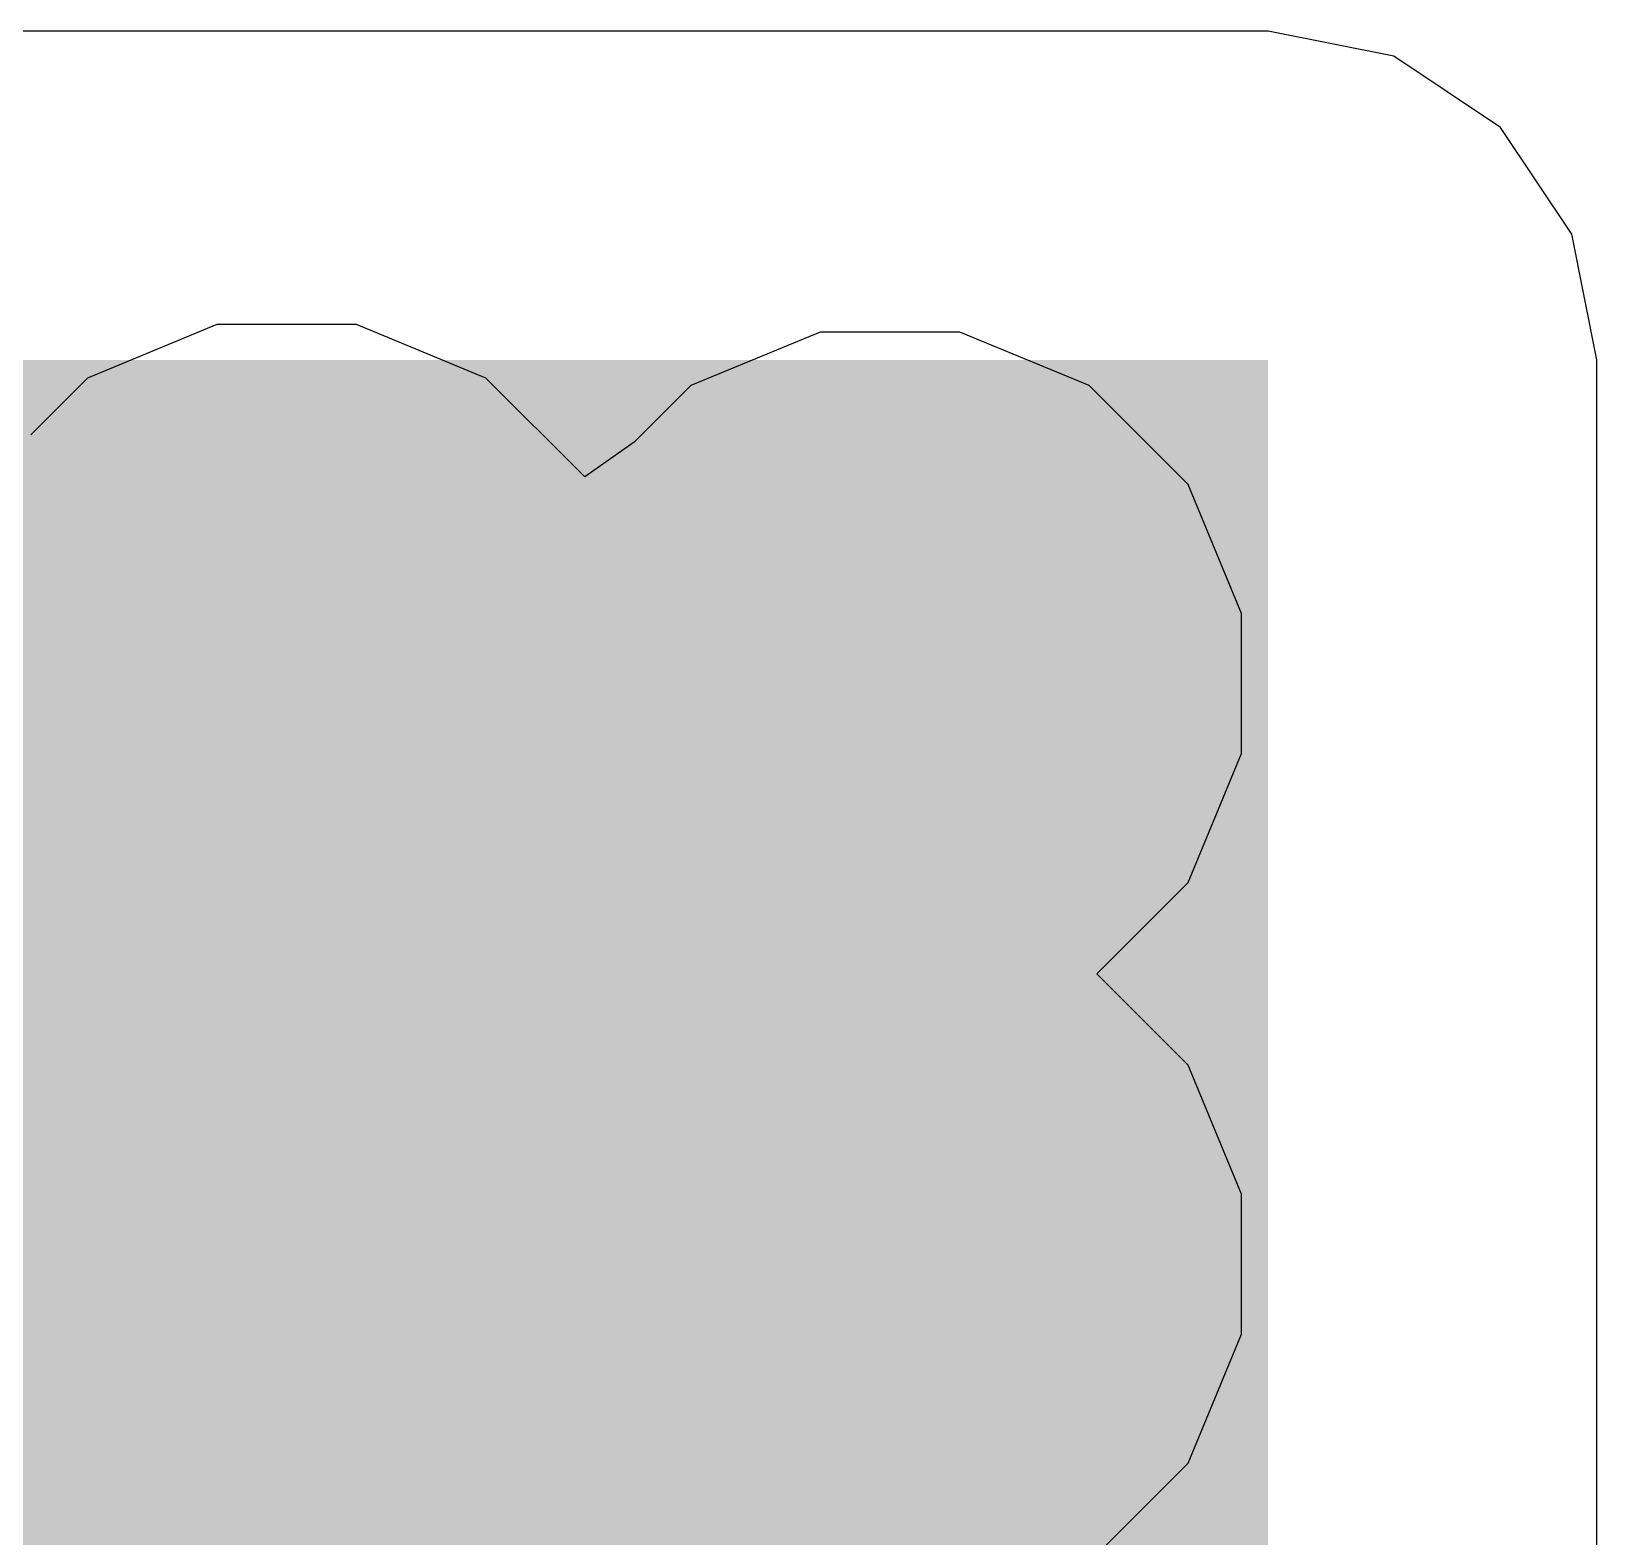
# Model space of a CAD drawing. Header units: inches. Extents: x -5 to 5328, y -4 to 5281.
# Drawn here: x 124.144 to 126.611, y 54.957 to 57.33 of the extents above; entities that cross this region are included whole.
import ezdxf

# ---------------------------------------------------------------- set-up
doc = ezdxf.new("R2010")
doc.units = ezdxf.units.IN
for name, color, linetype in [('Bottom Layer', 5, 'Continuous'), ('Bottom Solder', 6, 'Continuous'), ('Drill Drawing', 1, 'Continuous'), ('Layer 1', 16, 'Continuous'), ('Layer 2', 76, 'Continuous'), ('Top Layer', 1, 'Continuous'), ('Top Solder', 216, 'Continuous'), ('Via Holes', 16, 'Continuous')]:
    doc.layers.add(name, color=color, linetype=linetype)

msp = doc.modelspace()

# ---------------------------------------------------------------- hatches: boundary and pattern name
at = {"layer": 'Bottom Layer'}
h = msp.add_hatch(color=5, dxfattribs=at)
edge = h.paths.add_edge_path()
edge.add_arc((124.5463, 56.314), 0.3, 0, 360)
h = msp.add_hatch(color=5, dxfattribs=at)
edge = h.paths.add_edge_path()
edge.add_arc((125.4973, 56.3021), 0.3, 0, 360)
h = msp.add_hatch(color=5, dxfattribs=at)
edge = h.paths.add_edge_path()
edge.add_arc((124.5463, 55.399), 0.3, 0, 360)
h = msp.add_hatch(color=5, dxfattribs=at)
edge = h.paths.add_edge_path()
edge.add_arc((125.4973, 55.3871), 0.3, 0, 360)
at = {"layer": 'Bottom Solder'}
h = msp.add_hatch(color=6, dxfattribs=at)
edge = h.paths.add_edge_path()
edge.add_arc((124.5463, 56.314), 0.4016, 0, 360)
h = msp.add_hatch(color=6, dxfattribs=at)
edge = h.paths.add_edge_path()
edge.add_arc((125.4973, 56.3021), 0.4016, 0, 360)
h = msp.add_hatch(color=6, dxfattribs=at)
edge = h.paths.add_edge_path()
edge.add_arc((124.5463, 55.399), 0.4016, 0, 360)
h = msp.add_hatch(color=6, dxfattribs=at)
edge = h.paths.add_edge_path()
edge.add_arc((125.4973, 55.3871), 0.4016, 0, 360)
at = {"layer": 'Layer 1'}
h = msp.add_hatch(color=16, dxfattribs=at)
edge = h.paths.add_edge_path()
edge.add_arc((124.5463, 56.314), 0.3, 0, 360)
h = msp.add_hatch(color=16, dxfattribs=at)
edge = h.paths.add_edge_path()
edge.add_arc((125.4973, 56.3021), 0.3, 0, 360)
h = msp.add_hatch(color=16, dxfattribs=at)
edge = h.paths.add_edge_path()
edge.add_arc((124.5463, 55.399), 0.3, 0, 360)
h = msp.add_hatch(color=16, dxfattribs=at)
edge = h.paths.add_edge_path()
edge.add_arc((125.4973, 55.3871), 0.3, 0, 360)
at = {"layer": 'Layer 2'}
h = msp.add_hatch(color=76, dxfattribs=at)
edge = h.paths.add_edge_path()
edge.add_arc((124.5463, 56.314), 0.3, 0, 360)
h = msp.add_hatch(color=76, dxfattribs=at)
edge = h.paths.add_edge_path()
edge.add_arc((125.4973, 56.3021), 0.3, 0, 360)
h = msp.add_hatch(color=76, dxfattribs=at)
edge = h.paths.add_edge_path()
edge.add_arc((124.5463, 55.399), 0.3, 0, 360)
h = msp.add_hatch(color=76, dxfattribs=at)
edge = h.paths.add_edge_path()
edge.add_arc((125.4973, 55.3871), 0.3, 0, 360)
at = {"layer": 'Top Layer'}
msp.add_hatch(color=1, dxfattribs=at).paths.add_polyline_path([(115.5013, 53.0016), (126.0931, 53.0016), (126.0931, 56.8122), (115.5013, 56.8122)])
h = msp.add_hatch(color=1, dxfattribs=at)
edge = h.paths.add_edge_path()
edge.add_arc((124.5463, 56.314), 0.3, 0, 360)
h = msp.add_hatch(color=1, dxfattribs=at)
edge = h.paths.add_edge_path()
edge.add_arc((125.4973, 56.3021), 0.3, 0, 360)
h = msp.add_hatch(color=1, dxfattribs=at)
edge = h.paths.add_edge_path()
edge.add_arc((124.5463, 55.399), 0.3, 0, 360)
h = msp.add_hatch(color=1, dxfattribs=at)
edge = h.paths.add_edge_path()
edge.add_arc((125.4973, 55.3871), 0.3, 0, 360)
at = {"layer": 'Top Solder'}
h = msp.add_hatch(color=216, dxfattribs=at)
edge = h.paths.add_edge_path()
edge.add_arc((124.5463, 56.314), 0.4016, 0, 360)
h = msp.add_hatch(color=216, dxfattribs=at)
edge = h.paths.add_edge_path()
edge.add_arc((125.4973, 56.3021), 0.4016, 0, 360)
h = msp.add_hatch(color=216, dxfattribs=at)
edge = h.paths.add_edge_path()
edge.add_arc((124.5463, 55.399), 0.4016, 0, 360)
h = msp.add_hatch(color=216, dxfattribs=at)
edge = h.paths.add_edge_path()
edge.add_arc((125.4973, 55.3871), 0.4016, 0, 360)
at = {"layer": 'Via Holes'}
h = msp.add_hatch(color=7, dxfattribs=at)
edge = h.paths.add_edge_path()
edge.add_arc((124.5463, 56.314), 0.15, 0, 360)
h = msp.add_hatch(color=7, dxfattribs=at)
edge = h.paths.add_edge_path()
edge.add_arc((125.4973, 56.3021), 0.15, 0, 360)
h = msp.add_hatch(color=7, dxfattribs=at)
edge = h.paths.add_edge_path()
edge.add_arc((124.5463, 55.399), 0.15, 0, 360)
h = msp.add_hatch(color=7, dxfattribs=at)
edge = h.paths.add_edge_path()
edge.add_arc((125.4973, 55.3871), 0.15, 0, 360)

# ---------------------------------------------------------------- linework, layer by layer
at = {"layer": 'Drill Drawing'}
for points in [[(124.4193, 56.441, 0.0508, 0.0508, 0), (124.5463, 56.568, 0.0508, 0.0508, 0)], [(124.5463, 56.568, 0.0508, 0.0508, 0), (124.6733, 56.441, 0.0508, 0.0508, 0)], [(125.3703, 56.4291, 0.0508, 0.0508, 0), (125.4973, 56.5561, 0.0508, 0.0508, 0)], [(125.4973, 56.5561, 0.0508, 0.0508, 0), (125.6243, 56.4291, 0.0508, 0.0508, 0)], [(124.4701, 56.3902, 0.0508, 0.0508, 0), (124.5463, 56.4664, 0.0508, 0.0508, 0)], [(124.5463, 56.4664, 0.0508, 0.0508, 0), (124.6225, 56.3902, 0.0508, 0.0508, 0)], [(125.4211, 56.3783, 0.0508, 0.0508, 0), (125.4973, 56.4545, 0.0508, 0.0508, 0)], [(125.4973, 56.4545, 0.0508, 0.0508, 0), (125.5735, 56.3783, 0.0508, 0.0508, 0)], [(124.2923, 56.441, 0.0508, 0.0508, 0), (124.4193, 56.314, 0.0508, 0.0508, 0)], [(124.2923, 56.441, 0.0508, 0.0508, 0), (124.4193, 56.441, 0.0508, 0.0508, 0)], [(124.6733, 56.441, 0.0508, 0.0508, 0), (124.8003, 56.441, 0.0508, 0.0508, 0)], [(124.6733, 56.314, 0.0508, 0.0508, 0), (124.8003, 56.441, 0.0508, 0.0508, 0)], [(125.2433, 56.4291, 0.0508, 0.0508, 0), (125.3703, 56.3021, 0.0508, 0.0508, 0)], [(125.2433, 56.4291, 0.0508, 0.0508, 0), (125.3703, 56.4291, 0.0508, 0.0508, 0)], [(125.6243, 56.4291, 0.0508, 0.0508, 0), (125.7513, 56.4291, 0.0508, 0.0508, 0)], [(125.6243, 56.3021, 0.0508, 0.0508, 0), (125.7513, 56.4291, 0.0508, 0.0508, 0)], [(124.3939, 56.3902, 0.0508, 0.0508, 0), (124.4701, 56.314, 0.0508, 0.0508, 0)], [(124.3939, 56.3902, 0.0508, 0.0508, 0), (124.4701, 56.3902, 0.0508, 0.0508, 0)], [(124.6225, 56.3902, 0.0508, 0.0508, 0), (124.6987, 56.3902, 0.0508, 0.0508, 0)], [(124.6225, 56.314, 0.0508, 0.0508, 0), (124.6987, 56.3902, 0.0508, 0.0508, 0)], [(125.3449, 56.3783, 0.0508, 0.0508, 0), (125.4211, 56.3021, 0.0508, 0.0508, 0)], [(125.3449, 56.3783, 0.0508, 0.0508, 0), (125.4211, 56.3783, 0.0508, 0.0508, 0)], [(125.5735, 56.3783, 0.0508, 0.0508, 0), (125.6497, 56.3783, 0.0508, 0.0508, 0)], [(125.5735, 56.3021, 0.0508, 0.0508, 0), (125.6497, 56.3783, 0.0508, 0.0508, 0)], [(124.2923, 56.187, 0.0508, 0.0508, 0), (124.4193, 56.314, 0.0508, 0.0508, 0)], [(124.3939, 56.2378, 0.0508, 0.0508, 0), (124.4701, 56.314, 0.0508, 0.0508, 0)], [(124.6225, 56.314, 0.0508, 0.0508, 0), (124.6987, 56.2378, 0.0508, 0.0508, 0)], [(124.6733, 56.314, 0.0508, 0.0508, 0), (124.8003, 56.187, 0.0508, 0.0508, 0)], [(125.2433, 56.1751, 0.0508, 0.0508, 0), (125.3703, 56.3021, 0.0508, 0.0508, 0)], [(125.3449, 56.2259, 0.0508, 0.0508, 0), (125.4211, 56.3021, 0.0508, 0.0508, 0)], [(125.5735, 56.3021, 0.0508, 0.0508, 0), (125.6497, 56.2259, 0.0508, 0.0508, 0)], [(125.6243, 56.3021, 0.0508, 0.0508, 0), (125.7513, 56.1751, 0.0508, 0.0508, 0)], [(124.3939, 56.2378, 0.0508, 0.0508, 0), (124.4701, 56.2378, 0.0508, 0.0508, 0)], [(124.4701, 56.2378, 0.0508, 0.0508, 0), (124.5463, 56.1616, 0.0508, 0.0508, 0)], [(124.5463, 56.1616, 0.0508, 0.0508, 0), (124.6225, 56.2378, 0.0508, 0.0508, 0)], [(124.6225, 56.2378, 0.0508, 0.0508, 0), (124.6987, 56.2378, 0.0508, 0.0508, 0)], [(125.3449, 56.2259, 0.0508, 0.0508, 0), (125.4211, 56.2259, 0.0508, 0.0508, 0)], [(125.4211, 56.2259, 0.0508, 0.0508, 0), (125.4973, 56.1497, 0.0508, 0.0508, 0)], [(125.4973, 56.1497, 0.0508, 0.0508, 0), (125.5735, 56.2259, 0.0508, 0.0508, 0)], [(125.5735, 56.2259, 0.0508, 0.0508, 0), (125.6497, 56.2259, 0.0508, 0.0508, 0)], [(124.2923, 56.187, 0.0508, 0.0508, 0), (124.4193, 56.187, 0.0508, 0.0508, 0)], [(124.4193, 56.187, 0.0508, 0.0508, 0), (124.5463, 56.06, 0.0508, 0.0508, 0)], [(124.5463, 56.06, 0.0508, 0.0508, 0), (124.6733, 56.187, 0.0508, 0.0508, 0)], [(124.6733, 56.187, 0.0508, 0.0508, 0), (124.8003, 56.187, 0.0508, 0.0508, 0)], [(125.2433, 56.1751, 0.0508, 0.0508, 0), (125.3703, 56.1751, 0.0508, 0.0508, 0)], [(125.3703, 56.1751, 0.0508, 0.0508, 0), (125.4973, 56.0481, 0.0508, 0.0508, 0)], [(125.4973, 56.0481, 0.0508, 0.0508, 0), (125.6243, 56.1751, 0.0508, 0.0508, 0)], [(125.6243, 56.1751, 0.0508, 0.0508, 0), (125.7513, 56.1751, 0.0508, 0.0508, 0)], [(124.4193, 55.526, 0.0508, 0.0508, 0), (124.5463, 55.653, 0.0508, 0.0508, 0)], [(124.5463, 55.653, 0.0508, 0.0508, 0), (124.6733, 55.526, 0.0508, 0.0508, 0)], [(125.3703, 55.5141, 0.0508, 0.0508, 0), (125.4973, 55.6411, 0.0508, 0.0508, 0)], [(125.4973, 55.6411, 0.0508, 0.0508, 0), (125.6243, 55.5141, 0.0508, 0.0508, 0)], [(124.4701, 55.4752, 0.0508, 0.0508, 0), (124.5463, 55.5514, 0.0508, 0.0508, 0)], [(124.5463, 55.5514, 0.0508, 0.0508, 0), (124.6225, 55.4752, 0.0508, 0.0508, 0)], [(125.4211, 55.4633, 0.0508, 0.0508, 0), (125.4973, 55.5395, 0.0508, 0.0508, 0)], [(125.4973, 55.5395, 0.0508, 0.0508, 0), (125.5735, 55.4633, 0.0508, 0.0508, 0)], [(124.2923, 55.526, 0.0508, 0.0508, 0), (124.4193, 55.399, 0.0508, 0.0508, 0)], [(124.2923, 55.526, 0.0508, 0.0508, 0), (124.4193, 55.526, 0.0508, 0.0508, 0)], [(124.6733, 55.526, 0.0508, 0.0508, 0), (124.8003, 55.526, 0.0508, 0.0508, 0)], [(124.6733, 55.399, 0.0508, 0.0508, 0), (124.8003, 55.526, 0.0508, 0.0508, 0)], [(125.2433, 55.5141, 0.0508, 0.0508, 0), (125.3703, 55.3871, 0.0508, 0.0508, 0)], [(125.2433, 55.5141, 0.0508, 0.0508, 0), (125.3703, 55.5141, 0.0508, 0.0508, 0)], [(125.6243, 55.5141, 0.0508, 0.0508, 0), (125.7513, 55.5141, 0.0508, 0.0508, 0)], [(125.6243, 55.3871, 0.0508, 0.0508, 0), (125.7513, 55.5141, 0.0508, 0.0508, 0)], [(124.3939, 55.4752, 0.0508, 0.0508, 0), (124.4701, 55.399, 0.0508, 0.0508, 0)], [(124.3939, 55.4752, 0.0508, 0.0508, 0), (124.4701, 55.4752, 0.0508, 0.0508, 0)], [(124.6225, 55.4752, 0.0508, 0.0508, 0), (124.6987, 55.4752, 0.0508, 0.0508, 0)], [(124.6225, 55.399, 0.0508, 0.0508, 0), (124.6987, 55.4752, 0.0508, 0.0508, 0)], [(125.3449, 55.4633, 0.0508, 0.0508, 0), (125.4211, 55.3871, 0.0508, 0.0508, 0)], [(125.3449, 55.4633, 0.0508, 0.0508, 0), (125.4211, 55.4633, 0.0508, 0.0508, 0)], [(125.5735, 55.4633, 0.0508, 0.0508, 0), (125.6497, 55.4633, 0.0508, 0.0508, 0)], [(125.5735, 55.3871, 0.0508, 0.0508, 0), (125.6497, 55.4633, 0.0508, 0.0508, 0)], [(124.2923, 55.272, 0.0508, 0.0508, 0), (124.4193, 55.399, 0.0508, 0.0508, 0)], [(124.3939, 55.3228, 0.0508, 0.0508, 0), (124.4701, 55.399, 0.0508, 0.0508, 0)], [(124.6225, 55.399, 0.0508, 0.0508, 0), (124.6987, 55.3228, 0.0508, 0.0508, 0)], [(124.6733, 55.399, 0.0508, 0.0508, 0), (124.8003, 55.272, 0.0508, 0.0508, 0)], [(125.2433, 55.2601, 0.0508, 0.0508, 0), (125.3703, 55.3871, 0.0508, 0.0508, 0)], [(125.3449, 55.3109, 0.0508, 0.0508, 0), (125.4211, 55.3871, 0.0508, 0.0508, 0)], [(125.5735, 55.3871, 0.0508, 0.0508, 0), (125.6497, 55.3109, 0.0508, 0.0508, 0)], [(125.6243, 55.3871, 0.0508, 0.0508, 0), (125.7513, 55.2601, 0.0508, 0.0508, 0)], [(124.3939, 55.3228, 0.0508, 0.0508, 0), (124.4701, 55.3228, 0.0508, 0.0508, 0)], [(124.4701, 55.3228, 0.0508, 0.0508, 0), (124.5463, 55.2466, 0.0508, 0.0508, 0)], [(124.5463, 55.2466, 0.0508, 0.0508, 0), (124.6225, 55.3228, 0.0508, 0.0508, 0)], [(124.6225, 55.3228, 0.0508, 0.0508, 0), (124.6987, 55.3228, 0.0508, 0.0508, 0)], [(125.3449, 55.3109, 0.0508, 0.0508, 0), (125.4211, 55.3109, 0.0508, 0.0508, 0)], [(125.4211, 55.3109, 0.0508, 0.0508, 0), (125.4973, 55.2347, 0.0508, 0.0508, 0)], [(125.4973, 55.2347, 0.0508, 0.0508, 0), (125.5735, 55.3109, 0.0508, 0.0508, 0)], [(125.5735, 55.3109, 0.0508, 0.0508, 0), (125.6497, 55.3109, 0.0508, 0.0508, 0)], [(124.2923, 55.272, 0.0508, 0.0508, 0), (124.4193, 55.272, 0.0508, 0.0508, 0)], [(124.4193, 55.272, 0.0508, 0.0508, 0), (124.5463, 55.145, 0.0508, 0.0508, 0)], [(124.5463, 55.145, 0.0508, 0.0508, 0), (124.6733, 55.272, 0.0508, 0.0508, 0)], [(124.6733, 55.272, 0.0508, 0.0508, 0), (124.8003, 55.272, 0.0508, 0.0508, 0)], [(125.2433, 55.2601, 0.0508, 0.0508, 0), (125.3703, 55.2601, 0.0508, 0.0508, 0)], [(125.3703, 55.2601, 0.0508, 0.0508, 0), (125.4973, 55.1331, 0.0508, 0.0508, 0)], [(125.4973, 55.1331, 0.0508, 0.0508, 0), (125.6243, 55.2601, 0.0508, 0.0508, 0)], [(125.6243, 55.2601, 0.0508, 0.0508, 0), (125.7513, 55.2601, 0.0508, 0.0508, 0)]]:
    msp.add_lwpolyline(points, format="xyseb", dxfattribs=at)
for points in [[(124.5336, 56.568, 0.0254, 0.0254, 1), (124.559, 56.568, 0.0254, 0.0254, 1)], [(124.5336, 56.568, 0.0254, 0.0254, 1), (124.559, 56.568, 0.0254, 0.0254, 1)], [(125.4846, 56.5561, 0.0254, 0.0254, 1), (125.51, 56.5561, 0.0254, 0.0254, 1)], [(125.4846, 56.5561, 0.0254, 0.0254, 1), (125.51, 56.5561, 0.0254, 0.0254, 1)], [(124.5336, 56.4664, 0.0254, 0.0254, 1), (124.559, 56.4664, 0.0254, 0.0254, 1)], [(124.5336, 56.4664, 0.0254, 0.0254, 1), (124.559, 56.4664, 0.0254, 0.0254, 1)], [(125.4846, 56.4545, 0.0254, 0.0254, 1), (125.51, 56.4545, 0.0254, 0.0254, 1)], [(125.4846, 56.4545, 0.0254, 0.0254, 1), (125.51, 56.4545, 0.0254, 0.0254, 1)], [(124.2796, 56.441, 0.0254, 0.0254, 1), (124.305, 56.441, 0.0254, 0.0254, 1)], [(124.2796, 56.441, 0.0254, 0.0254, 1), (124.305, 56.441, 0.0254, 0.0254, 1)], [(124.4066, 56.441, 0.0254, 0.0254, 1), (124.432, 56.441, 0.0254, 0.0254, 1)], [(124.4066, 56.441, 0.0254, 0.0254, 1), (124.432, 56.441, 0.0254, 0.0254, 1)], [(124.6606, 56.441, 0.0254, 0.0254, 1), (124.686, 56.441, 0.0254, 0.0254, 1)], [(124.6606, 56.441, 0.0254, 0.0254, 1), (124.686, 56.441, 0.0254, 0.0254, 1)], [(124.7876, 56.441, 0.0254, 0.0254, 1), (124.813, 56.441, 0.0254, 0.0254, 1)], [(124.7876, 56.441, 0.0254, 0.0254, 1), (124.813, 56.441, 0.0254, 0.0254, 1)], [(125.2306, 56.4291, 0.0254, 0.0254, 1), (125.256, 56.4291, 0.0254, 0.0254, 1)], [(125.2306, 56.4291, 0.0254, 0.0254, 1), (125.256, 56.4291, 0.0254, 0.0254, 1)], [(125.3576, 56.4291, 0.0254, 0.0254, 1), (125.383, 56.4291, 0.0254, 0.0254, 1)], [(125.3576, 56.4291, 0.0254, 0.0254, 1), (125.383, 56.4291, 0.0254, 0.0254, 1)], [(125.6116, 56.4291, 0.0254, 0.0254, 1), (125.637, 56.4291, 0.0254, 0.0254, 1)], [(125.6116, 56.4291, 0.0254, 0.0254, 1), (125.637, 56.4291, 0.0254, 0.0254, 1)], [(125.7386, 56.4291, 0.0254, 0.0254, 1), (125.764, 56.4291, 0.0254, 0.0254, 1)], [(125.7386, 56.4291, 0.0254, 0.0254, 1), (125.764, 56.4291, 0.0254, 0.0254, 1)], [(124.3812, 56.3902, 0.0254, 0.0254, 1), (124.4066, 56.3902, 0.0254, 0.0254, 1)], [(124.3812, 56.3902, 0.0254, 0.0254, 1), (124.4066, 56.3902, 0.0254, 0.0254, 1)], [(124.4574, 56.3902, 0.0254, 0.0254, 1), (124.4828, 56.3902, 0.0254, 0.0254, 1)], [(124.4574, 56.3902, 0.0254, 0.0254, 1), (124.4828, 56.3902, 0.0254, 0.0254, 1)], [(124.6098, 56.3902, 0.0254, 0.0254, 1), (124.6352, 56.3902, 0.0254, 0.0254, 1)], [(124.6098, 56.3902, 0.0254, 0.0254, 1), (124.6352, 56.3902, 0.0254, 0.0254, 1)], [(124.686, 56.3902, 0.0254, 0.0254, 1), (124.7114, 56.3902, 0.0254, 0.0254, 1)], [(124.686, 56.3902, 0.0254, 0.0254, 1), (124.7114, 56.3902, 0.0254, 0.0254, 1)], [(125.3322, 56.3783, 0.0254, 0.0254, 1), (125.3576, 56.3783, 0.0254, 0.0254, 1)], [(125.3322, 56.3783, 0.0254, 0.0254, 1), (125.3576, 56.3783, 0.0254, 0.0254, 1)], [(125.4084, 56.3783, 0.0254, 0.0254, 1), (125.4338, 56.3783, 0.0254, 0.0254, 1)], [(125.4084, 56.3783, 0.0254, 0.0254, 1), (125.4338, 56.3783, 0.0254, 0.0254, 1)], [(125.5608, 56.3783, 0.0254, 0.0254, 1), (125.5862, 56.3783, 0.0254, 0.0254, 1)], [(125.5608, 56.3783, 0.0254, 0.0254, 1), (125.5862, 56.3783, 0.0254, 0.0254, 1)], [(125.637, 56.3783, 0.0254, 0.0254, 1), (125.6624, 56.3783, 0.0254, 0.0254, 1)], [(125.637, 56.3783, 0.0254, 0.0254, 1), (125.6624, 56.3783, 0.0254, 0.0254, 1)], [(124.4066, 56.314, 0.0254, 0.0254, 1), (124.432, 56.314, 0.0254, 0.0254, 1)], [(124.4066, 56.314, 0.0254, 0.0254, 1), (124.432, 56.314, 0.0254, 0.0254, 1)], [(124.4574, 56.314, 0.0254, 0.0254, 1), (124.4828, 56.314, 0.0254, 0.0254, 1)], [(124.4574, 56.314, 0.0254, 0.0254, 1), (124.4828, 56.314, 0.0254, 0.0254, 1)], [(124.6098, 56.314, 0.0254, 0.0254, 1), (124.6352, 56.314, 0.0254, 0.0254, 1)], [(124.6098, 56.314, 0.0254, 0.0254, 1), (124.6352, 56.314, 0.0254, 0.0254, 1)], [(124.6606, 56.314, 0.0254, 0.0254, 1), (124.686, 56.314, 0.0254, 0.0254, 1)], [(124.6606, 56.314, 0.0254, 0.0254, 1), (124.686, 56.314, 0.0254, 0.0254, 1)], [(125.3576, 56.3021, 0.0254, 0.0254, 1), (125.383, 56.3021, 0.0254, 0.0254, 1)], [(125.3576, 56.3021, 0.0254, 0.0254, 1), (125.383, 56.3021, 0.0254, 0.0254, 1)], [(125.4084, 56.3021, 0.0254, 0.0254, 1), (125.4338, 56.3021, 0.0254, 0.0254, 1)], [(125.4084, 56.3021, 0.0254, 0.0254, 1), (125.4338, 56.3021, 0.0254, 0.0254, 1)], [(125.5608, 56.3021, 0.0254, 0.0254, 1), (125.5862, 56.3021, 0.0254, 0.0254, 1)], [(125.5608, 56.3021, 0.0254, 0.0254, 1), (125.5862, 56.3021, 0.0254, 0.0254, 1)], [(125.6116, 56.3021, 0.0254, 0.0254, 1), (125.637, 56.3021, 0.0254, 0.0254, 1)], [(125.6116, 56.3021, 0.0254, 0.0254, 1), (125.637, 56.3021, 0.0254, 0.0254, 1)], [(124.3812, 56.2378, 0.0254, 0.0254, 1), (124.4066, 56.2378, 0.0254, 0.0254, 1)], [(124.3812, 56.2378, 0.0254, 0.0254, 1), (124.4066, 56.2378, 0.0254, 0.0254, 1)], [(124.4574, 56.2378, 0.0254, 0.0254, 1), (124.4828, 56.2378, 0.0254, 0.0254, 1)], [(124.4574, 56.2378, 0.0254, 0.0254, 1), (124.4828, 56.2378, 0.0254, 0.0254, 1)], [(124.6098, 56.2378, 0.0254, 0.0254, 1), (124.6352, 56.2378, 0.0254, 0.0254, 1)], [(124.6098, 56.2378, 0.0254, 0.0254, 1), (124.6352, 56.2378, 0.0254, 0.0254, 1)], [(124.686, 56.2378, 0.0254, 0.0254, 1), (124.7114, 56.2378, 0.0254, 0.0254, 1)], [(124.686, 56.2378, 0.0254, 0.0254, 1), (124.7114, 56.2378, 0.0254, 0.0254, 1)], [(125.3322, 56.2259, 0.0254, 0.0254, 1), (125.3576, 56.2259, 0.0254, 0.0254, 1)], [(125.3322, 56.2259, 0.0254, 0.0254, 1), (125.3576, 56.2259, 0.0254, 0.0254, 1)], [(125.4084, 56.2259, 0.0254, 0.0254, 1), (125.4338, 56.2259, 0.0254, 0.0254, 1)], [(125.4084, 56.2259, 0.0254, 0.0254, 1), (125.4338, 56.2259, 0.0254, 0.0254, 1)], [(125.5608, 56.2259, 0.0254, 0.0254, 1), (125.5862, 56.2259, 0.0254, 0.0254, 1)], [(125.5608, 56.2259, 0.0254, 0.0254, 1), (125.5862, 56.2259, 0.0254, 0.0254, 1)], [(125.637, 56.2259, 0.0254, 0.0254, 1), (125.6624, 56.2259, 0.0254, 0.0254, 1)], [(125.637, 56.2259, 0.0254, 0.0254, 1), (125.6624, 56.2259, 0.0254, 0.0254, 1)], [(124.2796, 56.187, 0.0254, 0.0254, 1), (124.305, 56.187, 0.0254, 0.0254, 1)], [(124.2796, 56.187, 0.0254, 0.0254, 1), (124.305, 56.187, 0.0254, 0.0254, 1)], [(124.4066, 56.187, 0.0254, 0.0254, 1), (124.432, 56.187, 0.0254, 0.0254, 1)], [(124.4066, 56.187, 0.0254, 0.0254, 1), (124.432, 56.187, 0.0254, 0.0254, 1)], [(124.6606, 56.187, 0.0254, 0.0254, 1), (124.686, 56.187, 0.0254, 0.0254, 1)], [(124.6606, 56.187, 0.0254, 0.0254, 1), (124.686, 56.187, 0.0254, 0.0254, 1)], [(124.7876, 56.187, 0.0254, 0.0254, 1), (124.813, 56.187, 0.0254, 0.0254, 1)], [(124.7876, 56.187, 0.0254, 0.0254, 1), (124.813, 56.187, 0.0254, 0.0254, 1)], [(124.5336, 56.1616, 0.0254, 0.0254, 1), (124.559, 56.1616, 0.0254, 0.0254, 1)], [(124.5336, 56.1616, 0.0254, 0.0254, 1), (124.559, 56.1616, 0.0254, 0.0254, 1)], [(125.2306, 56.1751, 0.0254, 0.0254, 1), (125.256, 56.1751, 0.0254, 0.0254, 1)], [(125.2306, 56.1751, 0.0254, 0.0254, 1), (125.256, 56.1751, 0.0254, 0.0254, 1)], [(125.3576, 56.1751, 0.0254, 0.0254, 1), (125.383, 56.1751, 0.0254, 0.0254, 1)], [(125.3576, 56.1751, 0.0254, 0.0254, 1), (125.383, 56.1751, 0.0254, 0.0254, 1)], [(125.6116, 56.1751, 0.0254, 0.0254, 1), (125.637, 56.1751, 0.0254, 0.0254, 1)], [(125.6116, 56.1751, 0.0254, 0.0254, 1), (125.637, 56.1751, 0.0254, 0.0254, 1)], [(125.7386, 56.1751, 0.0254, 0.0254, 1), (125.764, 56.1751, 0.0254, 0.0254, 1)], [(125.7386, 56.1751, 0.0254, 0.0254, 1), (125.764, 56.1751, 0.0254, 0.0254, 1)], [(125.4846, 56.1497, 0.0254, 0.0254, 1), (125.51, 56.1497, 0.0254, 0.0254, 1)], [(125.4846, 56.1497, 0.0254, 0.0254, 1), (125.51, 56.1497, 0.0254, 0.0254, 1)], [(124.5336, 56.06, 0.0254, 0.0254, 1), (124.559, 56.06, 0.0254, 0.0254, 1)], [(124.5336, 56.06, 0.0254, 0.0254, 1), (124.559, 56.06, 0.0254, 0.0254, 1)], [(125.4846, 56.0481, 0.0254, 0.0254, 1), (125.51, 56.0481, 0.0254, 0.0254, 1)], [(125.4846, 56.0481, 0.0254, 0.0254, 1), (125.51, 56.0481, 0.0254, 0.0254, 1)], [(124.5336, 55.653, 0.0254, 0.0254, 1), (124.559, 55.653, 0.0254, 0.0254, 1)], [(124.5336, 55.653, 0.0254, 0.0254, 1), (124.559, 55.653, 0.0254, 0.0254, 1)], [(125.4846, 55.6411, 0.0254, 0.0254, 1), (125.51, 55.6411, 0.0254, 0.0254, 1)], [(125.4846, 55.6411, 0.0254, 0.0254, 1), (125.51, 55.6411, 0.0254, 0.0254, 1)], [(124.5336, 55.5514, 0.0254, 0.0254, 1), (124.559, 55.5514, 0.0254, 0.0254, 1)], [(124.5336, 55.5514, 0.0254, 0.0254, 1), (124.559, 55.5514, 0.0254, 0.0254, 1)], [(125.4846, 55.5395, 0.0254, 0.0254, 1), (125.51, 55.5395, 0.0254, 0.0254, 1)], [(125.4846, 55.5395, 0.0254, 0.0254, 1), (125.51, 55.5395, 0.0254, 0.0254, 1)], [(124.2796, 55.526, 0.0254, 0.0254, 1), (124.305, 55.526, 0.0254, 0.0254, 1)], [(124.2796, 55.526, 0.0254, 0.0254, 1), (124.305, 55.526, 0.0254, 0.0254, 1)], [(124.4066, 55.526, 0.0254, 0.0254, 1), (124.432, 55.526, 0.0254, 0.0254, 1)], [(124.4066, 55.526, 0.0254, 0.0254, 1), (124.432, 55.526, 0.0254, 0.0254, 1)], [(124.6606, 55.526, 0.0254, 0.0254, 1), (124.686, 55.526, 0.0254, 0.0254, 1)], [(124.6606, 55.526, 0.0254, 0.0254, 1), (124.686, 55.526, 0.0254, 0.0254, 1)], [(124.7876, 55.526, 0.0254, 0.0254, 1), (124.813, 55.526, 0.0254, 0.0254, 1)], [(124.7876, 55.526, 0.0254, 0.0254, 1), (124.813, 55.526, 0.0254, 0.0254, 1)], [(125.2306, 55.5141, 0.0254, 0.0254, 1), (125.256, 55.5141, 0.0254, 0.0254, 1)], [(125.2306, 55.5141, 0.0254, 0.0254, 1), (125.256, 55.5141, 0.0254, 0.0254, 1)], [(125.3576, 55.5141, 0.0254, 0.0254, 1), (125.383, 55.5141, 0.0254, 0.0254, 1)], [(125.3576, 55.5141, 0.0254, 0.0254, 1), (125.383, 55.5141, 0.0254, 0.0254, 1)], [(125.6116, 55.5141, 0.0254, 0.0254, 1), (125.637, 55.5141, 0.0254, 0.0254, 1)], [(125.6116, 55.5141, 0.0254, 0.0254, 1), (125.637, 55.5141, 0.0254, 0.0254, 1)], [(125.7386, 55.5141, 0.0254, 0.0254, 1), (125.764, 55.5141, 0.0254, 0.0254, 1)], [(125.7386, 55.5141, 0.0254, 0.0254, 1), (125.764, 55.5141, 0.0254, 0.0254, 1)], [(124.3812, 55.4752, 0.0254, 0.0254, 1), (124.4066, 55.4752, 0.0254, 0.0254, 1)], [(124.3812, 55.4752, 0.0254, 0.0254, 1), (124.4066, 55.4752, 0.0254, 0.0254, 1)], [(124.4574, 55.4752, 0.0254, 0.0254, 1), (124.4828, 55.4752, 0.0254, 0.0254, 1)], [(124.4574, 55.4752, 0.0254, 0.0254, 1), (124.4828, 55.4752, 0.0254, 0.0254, 1)], [(124.6098, 55.4752, 0.0254, 0.0254, 1), (124.6352, 55.4752, 0.0254, 0.0254, 1)], [(124.6098, 55.4752, 0.0254, 0.0254, 1), (124.6352, 55.4752, 0.0254, 0.0254, 1)], [(124.686, 55.4752, 0.0254, 0.0254, 1), (124.7114, 55.4752, 0.0254, 0.0254, 1)], [(124.686, 55.4752, 0.0254, 0.0254, 1), (124.7114, 55.4752, 0.0254, 0.0254, 1)], [(125.3322, 55.4633, 0.0254, 0.0254, 1), (125.3576, 55.4633, 0.0254, 0.0254, 1)], [(125.3322, 55.4633, 0.0254, 0.0254, 1), (125.3576, 55.4633, 0.0254, 0.0254, 1)], [(125.4084, 55.4633, 0.0254, 0.0254, 1), (125.4338, 55.4633, 0.0254, 0.0254, 1)], [(125.4084, 55.4633, 0.0254, 0.0254, 1), (125.4338, 55.4633, 0.0254, 0.0254, 1)], [(125.5608, 55.4633, 0.0254, 0.0254, 1), (125.5862, 55.4633, 0.0254, 0.0254, 1)], [(125.5608, 55.4633, 0.0254, 0.0254, 1), (125.5862, 55.4633, 0.0254, 0.0254, 1)], [(125.637, 55.4633, 0.0254, 0.0254, 1), (125.6624, 55.4633, 0.0254, 0.0254, 1)], [(125.637, 55.4633, 0.0254, 0.0254, 1), (125.6624, 55.4633, 0.0254, 0.0254, 1)], [(124.4066, 55.399, 0.0254, 0.0254, 1), (124.432, 55.399, 0.0254, 0.0254, 1)], [(124.4066, 55.399, 0.0254, 0.0254, 1), (124.432, 55.399, 0.0254, 0.0254, 1)], [(124.4574, 55.399, 0.0254, 0.0254, 1), (124.4828, 55.399, 0.0254, 0.0254, 1)], [(124.4574, 55.399, 0.0254, 0.0254, 1), (124.4828, 55.399, 0.0254, 0.0254, 1)], [(124.6098, 55.399, 0.0254, 0.0254, 1), (124.6352, 55.399, 0.0254, 0.0254, 1)], [(124.6098, 55.399, 0.0254, 0.0254, 1), (124.6352, 55.399, 0.0254, 0.0254, 1)], [(124.6606, 55.399, 0.0254, 0.0254, 1), (124.686, 55.399, 0.0254, 0.0254, 1)], [(124.6606, 55.399, 0.0254, 0.0254, 1), (124.686, 55.399, 0.0254, 0.0254, 1)], [(125.3576, 55.3871, 0.0254, 0.0254, 1), (125.383, 55.3871, 0.0254, 0.0254, 1)], [(125.3576, 55.3871, 0.0254, 0.0254, 1), (125.383, 55.3871, 0.0254, 0.0254, 1)], [(125.4084, 55.3871, 0.0254, 0.0254, 1), (125.4338, 55.3871, 0.0254, 0.0254, 1)], [(125.4084, 55.3871, 0.0254, 0.0254, 1), (125.4338, 55.3871, 0.0254, 0.0254, 1)], [(125.5608, 55.3871, 0.0254, 0.0254, 1), (125.5862, 55.3871, 0.0254, 0.0254, 1)], [(125.5608, 55.3871, 0.0254, 0.0254, 1), (125.5862, 55.3871, 0.0254, 0.0254, 1)], [(125.6116, 55.3871, 0.0254, 0.0254, 1), (125.637, 55.3871, 0.0254, 0.0254, 1)], [(125.6116, 55.3871, 0.0254, 0.0254, 1), (125.637, 55.3871, 0.0254, 0.0254, 1)], [(124.3812, 55.3228, 0.0254, 0.0254, 1), (124.4066, 55.3228, 0.0254, 0.0254, 1)], [(124.3812, 55.3228, 0.0254, 0.0254, 1), (124.4066, 55.3228, 0.0254, 0.0254, 1)], [(124.4574, 55.3228, 0.0254, 0.0254, 1), (124.4828, 55.3228, 0.0254, 0.0254, 1)], [(124.4574, 55.3228, 0.0254, 0.0254, 1), (124.4828, 55.3228, 0.0254, 0.0254, 1)], [(124.6098, 55.3228, 0.0254, 0.0254, 1), (124.6352, 55.3228, 0.0254, 0.0254, 1)], [(124.6098, 55.3228, 0.0254, 0.0254, 1), (124.6352, 55.3228, 0.0254, 0.0254, 1)], [(124.686, 55.3228, 0.0254, 0.0254, 1), (124.7114, 55.3228, 0.0254, 0.0254, 1)], [(124.686, 55.3228, 0.0254, 0.0254, 1), (124.7114, 55.3228, 0.0254, 0.0254, 1)], [(125.3322, 55.3109, 0.0254, 0.0254, 1), (125.3576, 55.3109, 0.0254, 0.0254, 1)], [(125.3322, 55.3109, 0.0254, 0.0254, 1), (125.3576, 55.3109, 0.0254, 0.0254, 1)], [(125.4084, 55.3109, 0.0254, 0.0254, 1), (125.4338, 55.3109, 0.0254, 0.0254, 1)], [(125.4084, 55.3109, 0.0254, 0.0254, 1), (125.4338, 55.3109, 0.0254, 0.0254, 1)], [(125.5608, 55.3109, 0.0254, 0.0254, 1), (125.5862, 55.3109, 0.0254, 0.0254, 1)], [(125.5608, 55.3109, 0.0254, 0.0254, 1), (125.5862, 55.3109, 0.0254, 0.0254, 1)], [(125.637, 55.3109, 0.0254, 0.0254, 1), (125.6624, 55.3109, 0.0254, 0.0254, 1)], [(125.637, 55.3109, 0.0254, 0.0254, 1), (125.6624, 55.3109, 0.0254, 0.0254, 1)], [(124.2796, 55.272, 0.0254, 0.0254, 1), (124.305, 55.272, 0.0254, 0.0254, 1)], [(124.2796, 55.272, 0.0254, 0.0254, 1), (124.305, 55.272, 0.0254, 0.0254, 1)], [(124.4066, 55.272, 0.0254, 0.0254, 1), (124.432, 55.272, 0.0254, 0.0254, 1)], [(124.4066, 55.272, 0.0254, 0.0254, 1), (124.432, 55.272, 0.0254, 0.0254, 1)], [(124.6606, 55.272, 0.0254, 0.0254, 1), (124.686, 55.272, 0.0254, 0.0254, 1)], [(124.6606, 55.272, 0.0254, 0.0254, 1), (124.686, 55.272, 0.0254, 0.0254, 1)], [(124.7876, 55.272, 0.0254, 0.0254, 1), (124.813, 55.272, 0.0254, 0.0254, 1)], [(124.7876, 55.272, 0.0254, 0.0254, 1), (124.813, 55.272, 0.0254, 0.0254, 1)], [(124.5336, 55.2466, 0.0254, 0.0254, 1), (124.559, 55.2466, 0.0254, 0.0254, 1)], [(124.5336, 55.2466, 0.0254, 0.0254, 1), (124.559, 55.2466, 0.0254, 0.0254, 1)], [(125.2306, 55.2601, 0.0254, 0.0254, 1), (125.256, 55.2601, 0.0254, 0.0254, 1)], [(125.2306, 55.2601, 0.0254, 0.0254, 1), (125.256, 55.2601, 0.0254, 0.0254, 1)], [(125.3576, 55.2601, 0.0254, 0.0254, 1), (125.383, 55.2601, 0.0254, 0.0254, 1)], [(125.3576, 55.2601, 0.0254, 0.0254, 1), (125.383, 55.2601, 0.0254, 0.0254, 1)], [(125.6116, 55.2601, 0.0254, 0.0254, 1), (125.637, 55.2601, 0.0254, 0.0254, 1)], [(125.6116, 55.2601, 0.0254, 0.0254, 1), (125.637, 55.2601, 0.0254, 0.0254, 1)], [(125.7386, 55.2601, 0.0254, 0.0254, 1), (125.764, 55.2601, 0.0254, 0.0254, 1)], [(125.7386, 55.2601, 0.0254, 0.0254, 1), (125.764, 55.2601, 0.0254, 0.0254, 1)], [(125.4846, 55.2347, 0.0254, 0.0254, 1), (125.51, 55.2347, 0.0254, 0.0254, 1)], [(125.4846, 55.2347, 0.0254, 0.0254, 1), (125.51, 55.2347, 0.0254, 0.0254, 1)], [(124.5336, 55.145, 0.0254, 0.0254, 1), (124.559, 55.145, 0.0254, 0.0254, 1)], [(124.5336, 55.145, 0.0254, 0.0254, 1), (124.559, 55.145, 0.0254, 0.0254, 1)], [(125.4846, 55.1331, 0.0254, 0.0254, 1), (125.51, 55.1331, 0.0254, 0.0254, 1)], [(125.4846, 55.1331, 0.0254, 0.0254, 1), (125.51, 55.1331, 0.0254, 0.0254, 1)]]:
    msp.add_lwpolyline(points, format="xyseb", close=True, dxfattribs=at)
at = {"layer": 'Layer 1'}
for p, q in [((124.4361, 56.868), (124.2325, 56.7837)), ((124.6565, 56.868), (124.4361, 56.868)), ((124.8601, 56.7837), (124.6565, 56.868)), ((125.3871, 56.8561), (125.1835, 56.7718)), ((125.6075, 56.8561), (125.3871, 56.8561)), ((125.8112, 56.7718), (125.6075, 56.8561)), ((124.2325, 56.7837), (124.1431, 56.6943)), ((125.016, 56.6278), (124.8601, 56.7837)), ((125.1835, 56.7718), (125.0942, 56.6824)), ((125.967, 56.6159), (125.8112, 56.7718)), ((125.0942, 56.6824), (125.016, 56.6278)), ((126.0513, 56.4123), (125.967, 56.6159)), ((126.0513, 56.1919), (126.0513, 56.4123)), ((125.967, 55.9883), (126.0513, 56.1919)), ((125.8233, 55.8446), (125.967, 55.9883)), ((125.967, 55.7009), (125.8233, 55.8446)), ((126.0513, 55.4973), (125.967, 55.7009)), ((126.0513, 55.2769), (126.0513, 55.4973)), ((125.967, 55.0733), (126.0513, 55.2769)), ((125.8233, 54.9296), (125.967, 55.0733))]:
    msp.add_line(p, q, dxfattribs=at)
at = {"layer": 'Layer 2'}
for p, q in [((124.4361, 56.868), (124.2325, 56.7837)), ((124.6565, 56.868), (124.4361, 56.868)), ((124.8601, 56.7837), (124.6565, 56.868)), ((125.3871, 56.8561), (125.1835, 56.7718)), ((125.6075, 56.8561), (125.3871, 56.8561)), ((125.8112, 56.7718), (125.6075, 56.8561)), ((124.2325, 56.7837), (124.1431, 56.6943)), ((125.016, 56.6278), (124.8601, 56.7837)), ((125.1835, 56.7718), (125.0942, 56.6824)), ((125.967, 56.6159), (125.8112, 56.7718)), ((125.0942, 56.6824), (125.016, 56.6278)), ((126.0513, 56.4123), (125.967, 56.6159)), ((126.0513, 56.1919), (126.0513, 56.4123)), ((125.967, 55.9883), (126.0513, 56.1919)), ((125.8233, 55.8446), (125.967, 55.9883)), ((125.967, 55.7009), (125.8233, 55.8446)), ((126.0513, 55.4973), (125.967, 55.7009)), ((126.0513, 55.2769), (126.0513, 55.4973)), ((125.967, 55.0733), (126.0513, 55.2769)), ((125.8233, 54.9296), (125.967, 55.0733))]:
    msp.add_line(p, q, dxfattribs=at)
at = {"layer": 'Top Layer'}
for p, q in [((126.0931, 57.3301), (119.3565, 57.3301)), ((126.2913, 57.2907), (126.0931, 57.3301)), ((126.4593, 57.1784), (126.2913, 57.2907)), ((126.5716, 57.0104), (126.4593, 57.1784)), ((126.611, 56.8122), (126.5716, 57.0104)), ((126.611, 53.0016), (126.611, 56.8122))]:
    msp.add_line(p, q, dxfattribs=at)

doc.saveas('drawing.dxf')
